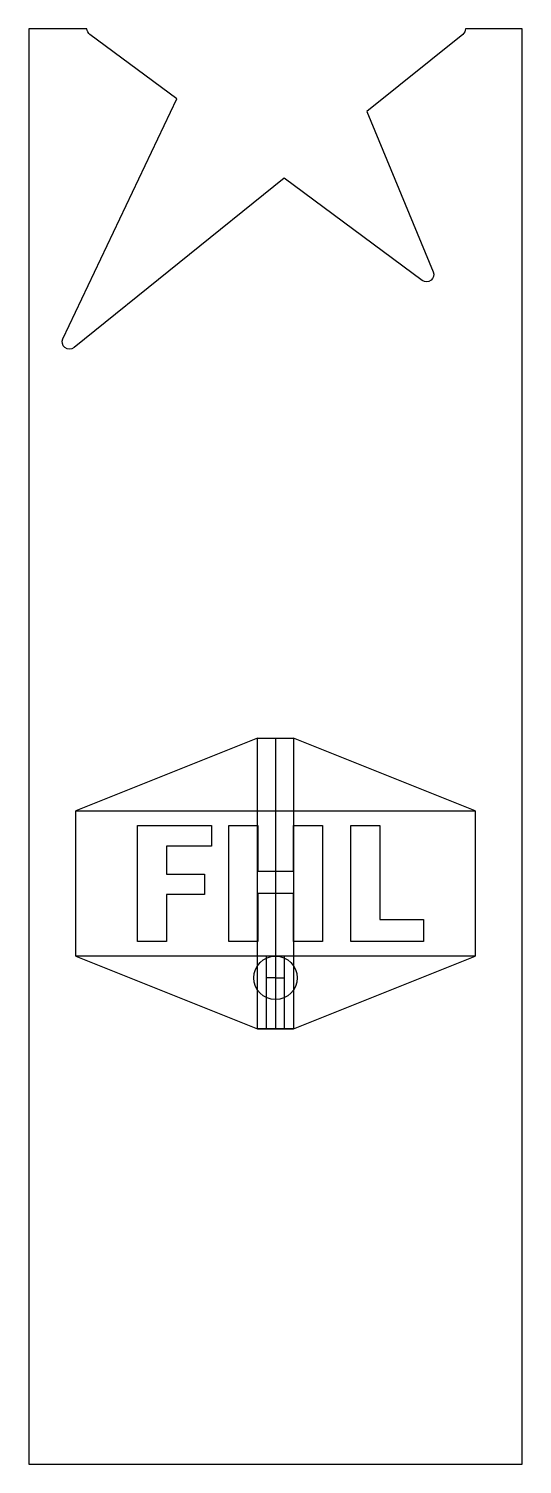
# Model space of a CAD drawing. Header units: millimetres. Extents: x -69 to -1, y 1 to 199.
import ezdxf

# ---------------------------------------------------------------- set-up
doc = ezdxf.new("R2010")
doc.units = ezdxf.units.MM
doc.layers.get('0').update_dxf_attribs({"linetype": 'CONTINUOUS'})

msp = doc.modelspace()

# ---------------------------------------------------------------- linework, layer by layer
for p, q in [((-37.5, 101.26), (-62.5, 91.26)), ((-37.5, 101.26), (-32.5, 101.26)), ((-37.5, 61.26), (-37.5, 101.26)), ((-35, 101.26), (-35, 61.26)), ((-7.5, 91.26), (-7.5, 71.26)), ((-62.5, 71.26), (-37.5, 61.26)), ((-36.25, 61.26), (-36.25, 71.26)), ((-33.75, 61.26), (-33.75, 71.26)), ((-35, 68.26), (-36.25, 68.26)), ((-35, 68.26), (-33.75, 68.26))]:
    msp.add_line(p, q)
msp.add_lwpolyline([(-1, 199), (-8.84, 199, -0.226959), (-9.21, 198.22), (-22.4, 187.59), (-13.26, 165.52, -0.760331), (-14.78, 164.34), (-33.81, 178.41), (-62.76, 155.09, -0.797175), (-64.29, 156.29), (-48.6, 189.35), (-60.56, 198.2, -0.237831), (-60.97, 199), (-69, 199), (-69, 1.26), (-1, 1.26)], format="xyb", close=True)
for points in [[(-62.5, 91.26), (-7.5, 91.26), (-32.5, 101.26), (-32.5, 61.26), (-7.5, 71.26), (-62.5, 71.26)], [(-50.03, 86.38), (-50.03, 82.56), (-44.77, 82.56), (-44.77, 79.73), (-50.03, 79.73), (-50.03, 73.26), (-54.03, 73.26), (-54.03, 89.26), (-43.81, 89.26), (-43.81, 86.38)], [(-28.54, 73.26), (-32.54, 73.26), (-32.54, 79.89), (-37.45, 79.89), (-37.45, 73.26), (-41.45, 73.26), (-41.45, 89.26), (-37.45, 89.26), (-37.45, 82.97), (-32.54, 82.97), (-32.54, 89.26), (-28.54, 89.26)], [(-14.6, 76.3), (-14.6, 73.26), (-24.61, 73.26), (-24.61, 89.26), (-20.61, 89.26), (-20.61, 76.3)], [(-32.5, 61.26), (-37.5, 61.26), (-35, 61.26)]]:
    msp.add_lwpolyline(points, close=True)
msp.add_circle((-35, 68.26), 3)

doc.saveas('drawing.dxf')
